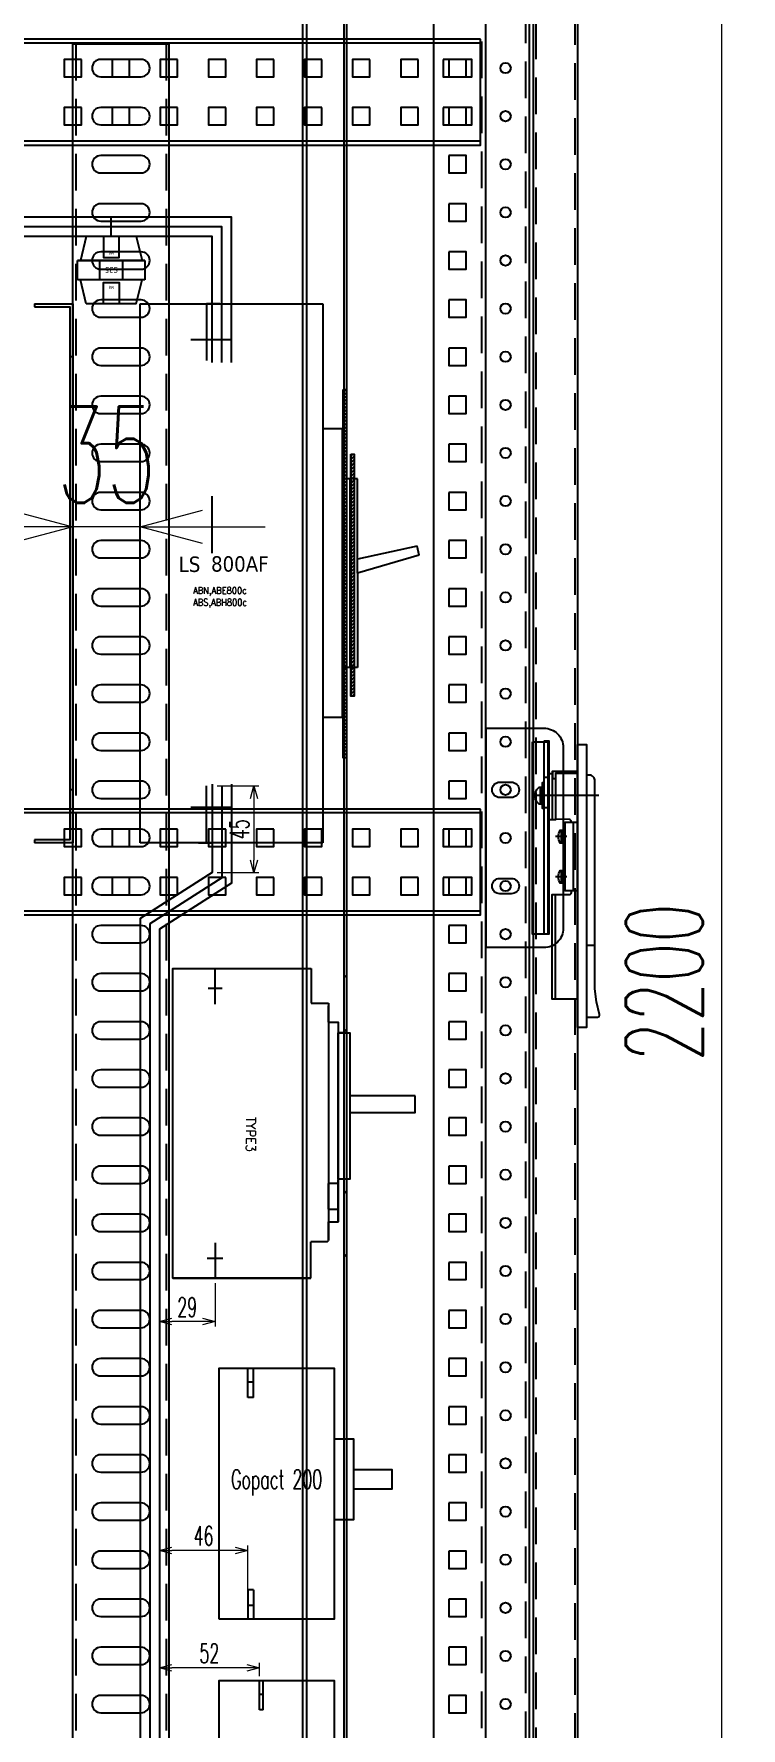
# Model space of a CAD drawing. Header units: millimetres. Extents: x 173893 to 258446, y -176540 to -123824.
# Drawn here: x 201541 to 201909, y -140554 to -139674 of the extents above; entities that cross this region are included whole.
import ezdxf
from ezdxf.enums import TextEntityAlignment as Align

# ---------------------------------------------------------------- set-up
doc = ezdxf.new("R2010")
doc.units = ezdxf.units.MM
doc.header["$LTSCALE"] = 3
doc.linetypes.add('ACAD_ISO04W100', pattern=[30, 24, -3, 0, -3])
doc.linetypes.add('HIDDEN', pattern=[9.525, 6.35, -3.175])
doc.layers.add('@.DM. KÍCH THƯỚC', color=8, linetype='Continuous', transparency=0.2)
for name, color, linetype in [('@.DM. NÉT CHÍNH', 7, 'Continuous'), ('@.DM. NÉT ĐỤC', 2, 'Continuous'), ('@.VISIBLE', 7, 'Continuous'), ('centerline', 6, 'ACAD_ISO04W100'), ('EQUIPMENT', 4, 'Continuous'), ('equipments', 2, 'Continuous'), ('S-DIM', 7, 'Continuous'), ('Text', 7, 'Continuous'), ('Thiet bi', 7, 'Continuous')]:
    doc.layers.add(name, color=color, linetype=linetype)
doc.styles.add('Ann_w01', font='romans.shx', dxfattribs={"width": 0.6, "bigfont": 'chineset.shx'})
doc.styles.add('HW_Standard', font='complex.shx', dxfattribs={"width": 0.9})
doc.styles.get("Standard").update_dxf_attribs({"font": 'arial.ttf'})
doc.styles.add('Tahoma (Input Text)', font='tahoma.ttf')
doc.dimstyles.new('Dim 01_SC05', dxfattribs={"dimscale": 5, "dimtxt": 2, "dimasz": 1.3, "dimexe": 0.5, "dimexo": 0.5, "dimgap": 0.5, "dimtad": 1, "dimtoh": 1, "dimdec": 1, "dimzin": 12, "dimdsep": 46, "dimtxsty": 'Ann_w01', "dimblk": 'OPEN30', "dimcen": 1.5, "dimclrd": 6, "dimclre": 6, "dimclrt": 3, "dimadec": 1, "dimazin": 3, "dimtm": 1e-09, "dimtfac": 1, "dimtdec": 1, "dimtmove": 0, "dimatfit": 3, "dimldrblk": 'OPEN30', "dimfxl": 1, "dimtolj": 1, "dimlwd": 20, "dimlwe": 20, "dimarcsym": 0})
doc.dimstyles.new('Dim 01_SC20', dxfattribs={"dimscale": 20, "dimtxt": 2, "dimasz": 1.3, "dimexe": 0.5, "dimexo": 0.5, "dimgap": 0.5, "dimtad": 1, "dimdec": 1, "dimzin": 12, "dimdsep": 46, "dimtxsty": 'Ann_w01', "dimblk": 'OPEN30', "dimcen": 1.5, "dimclrd": 6, "dimclre": 6, "dimclrt": 3, "dimadec": 1, "dimazin": 3, "dimtm": 1e-09, "dimtfac": 1, "dimtdec": 1, "dimtix": 1, "dimtmove": 0, "dimatfit": 3, "dimldrblk": 'OPEN30', "dimfxl": 1, "dimtolj": 1, "dimlwd": 0, "dimlwe": 0, "dimarcsym": 0})
doc.dimstyles.new('Dim 01_SC25', dxfattribs={"dimscale": 25, "dimtxt": 2, "dimasz": 1.3, "dimexe": 0.5, "dimexo": 0.5, "dimgap": 0.5, "dimtad": 1, "dimdec": 1, "dimzin": 12, "dimdsep": 46, "dimtxsty": 'Ann_w01', "dimblk": 'OPEN30', "dimcen": 1.5, "dimclrd": 6, "dimclre": 6, "dimclrt": 3, "dimadec": 1, "dimazin": 3, "dimtm": 1e-09, "dimtfac": 1, "dimtdec": 1, "dimtix": 1, "dimtmove": 0, "dimatfit": 3, "dimldrblk": 'OPEN30', "dimfxl": 1, "dimtolj": 1, "dimlwd": 0, "dimlwe": 0, "dimarcsym": 0})

# ---------------------------------------------------------------- blocks, each defined once
blk = doc.blocks.new('_Open30')
at = {"color": 0, "linetype": 'ByBlock', "lineweight": -2}
for p, q in [((-1, 0.268), (0, 0)), ((0, 0), (-1, -0.268)), ((0, 0), (-1, 0))]:
    blk.add_line(p, q, dxfattribs=at)
blk = doc.blocks.new('*D108')
at = {"layer": '@.DM. NÉT CHÍNH', "color": 6, "linetype": 'Continuous', "lineweight": 20, "transparency": 16777216}
for p, q in [((201636.55, -140064.4), (201658.24, -140064.4)), ((201655.74, -140070.9), (201655.74, -140102.9)), ((201636.55, -140109.4), (201658.24, -140109.4))]:
    blk.add_line(p, q, dxfattribs=at)
at = {"layer": 'Defpoints', "color": 0, "linetype": 'Continuous', "transparency": 16777216}
for p in [(201634.05, -140064.4), (201634.05, -140109.4), (201655.74, -140109.4)]:
    blk.add_point(p, dxfattribs=at)
at = {"layer": '@.DM. NÉT CHÍNH', "color": 6, "linetype": 'Continuous', "lineweight": 20, "transparency": 16777216, "xscale": 6.5, "yscale": 6.5, "zscale": 6.5}
for p, rotation in [((201655.74, -140064.4), 90), ((201655.74, -140109.4), 270)]:
    blk.add_blockref('_Open30', p, dxfattribs=dict(at, rotation=rotation))
at = {"layer": '@.DM. NÉT CHÍNH', "color": 3, "linetype": 'Continuous', "transparency": 16777216, "insert": (201648.24, -140086.9), "char_height": 10, "attachment_point": 5, "rotation": 90, "style": 'Ann_w01'}
blk.add_mtext('\\A1;45', dxfattribs=at)
blk = doc.blocks.new('*D339')
at = {"layer": 'Defpoints', "color": 0, "linetype": 'Continuous', "transparency": 16777216}
for p in [(201561.53, -139813.9), (201596.55, -139813.9), (201561.53, -139929.8)]:
    blk.add_point(p, dxfattribs=at)
at = {"layer": 'S-DIM', "color": 6, "linetype": 'ByBlock', "lineweight": 0, "transparency": 16777216}
for p, q in [((201561.53, -139826.4), (201561.53, -139942.3)), ((201596.55, -139826.4), (201596.55, -139942.3)), ((201529.03, -139929.8), (201496.53, -139929.8)), ((201596.55, -139929.8), (201561.53, -139929.8)), ((201629.05, -139929.8), (201661.55, -139929.8))]:
    blk.add_line(p, q, dxfattribs=at)
at = {"layer": 'S-DIM', "color": 6, "linetype": 'Continuous', "lineweight": 0, "transparency": 16777216, "xscale": 32.5, "yscale": 32.5, "zscale": 32.5}
blk.add_blockref('_Open30', (201561.53, -139929.8), dxfattribs=at)
at = {"layer": 'S-DIM', "color": 6, "linetype": 'Continuous', "lineweight": 0, "transparency": 16777216, "xscale": 32.5, "yscale": 32.5, "zscale": 32.5, "rotation": 180}
blk.add_blockref('_Open30', (201596.55, -139929.8), dxfattribs=at)
at = {"layer": 'S-DIM', "color": 3, "linetype": 'Continuous', "transparency": 16777216, "insert": (201579.04, -139892.3), "char_height": 50, "attachment_point": 5, "style": 'Ann_w01'}
blk.add_mtext('\\A1;35', dxfattribs=at)
blk = doc.blocks.new('*D612')
at = {"layer": '@.DM. KÍCH THƯỚC', "color": 6, "lineweight": 0, "transparency": 16777216}
for p, q in [((201809.03, -139066.4), (201909.03, -139066.4)), ((201899.03, -141240.4), (201899.03, -139092.4)), ((201809.03, -141266.4), (201909.03, -141266.4))]:
    blk.add_line(p, q, dxfattribs=at)
at = {"layer": 'Defpoints', "color": 0, "transparency": 16777216}
for p in [(201799.03, -139066.4), (201899.03, -139066.4), (201799.03, -141266.4)]:
    blk.add_point(p, dxfattribs=at)
at = {"layer": '@.DM. KÍCH THƯỚC', "color": 6, "lineweight": 0, "transparency": 16777216, "xscale": 26, "yscale": 26, "zscale": 26}
for p, rotation in [((201899.03, -139066.4), 90), ((201899.03, -141266.4), 270)]:
    blk.add_blockref('_Open30', p, dxfattribs=dict(at, rotation=rotation))
at = {"layer": '@.DM. KÍCH THƯỚC', "color": 3, "transparency": 16777216, "insert": (201869.03, -140166.4), "char_height": 40, "attachment_point": 5, "rotation": 90, "style": 'Ann_w01'}
blk.add_mtext('\\A1;2200', dxfattribs=at)
blk = doc.blocks.new('AB301-1-1.2 Side')
at = {"layer": 'centerline'}
for points in [[(8.69, 47), (-24.81, 47)], [(-7.86, 25.7), (-13.86, 25.7)], [(-7.86, 4.76), (-13.86, 4.76)]]:
    blk.add_lwpolyline(points, dxfattribs=at)
at = {"layer": 'equipments'}
blk.add_line((-17.31, 58.4), (-15.33, 58.4), dxfattribs=at)
for points in [[(-19.81, 75.5), (-17.31, 75.5), (-17.31, -25), (-19.81, -25)], [(-2.31, 73.5), (2.31, 73.5), (2.31, -73.5), (-2.31, -73.5)]]:
    blk.add_lwpolyline(points, close=True, dxfattribs=at)
for points in [[(-19.81, 53.58), (-20.68, 53.58), (-20.68, 40.42), (-19.81, 40.42)], [(-17.31, 56.32), (-19.81, 56.32)], [(-2.31, 58.4), (-13.8, 58.4), (-13.8, 34.39), (-17.31, 34.39)], [(-15.55, 58.4), (-15.55, 34.39)], [(-15.44, 58.4), (-15.33, 59.61), (-2.31, 59.61)], [(-14.79, 59.61), (-15.22, 59.39), (-15.33, 59.06), (-15.44, 56.43), (-15.22, 56.1), (-14.9, 55.88), (-13.8, 55.88)], [(-20.68, 42.61), (-22.33, 42.61), (-23.53, 43.82), (-24.3, 45.25), (-24.52, 47), (-24.3, 48.64), (-23.53, 50.18), (-22.33, 51.39), (-20.68, 51.39)], [(-21.78, 51.39), (-21.78, 42.61)], [(-17.31, 40.64), (-19.81, 40.64)], [(-9.76, 22.3), (-11.41, 22.3), (-12.17, 23.95), (-12.5, 25.7), (-12.17, 27.34), (-11.41, 28.99), (-9.76, 28.99)], [(-10.86, 28.99), (-10.86, 22.3)], [(-8.89, 21.2), (-9.76, 21.2), (-9.76, 29.98), (-8.89, 29.98)], [(-2.31, -2.48), (-8.89, -2.48), (-8.89, 33.26), (-2.31, 33.26)], [(-4.5, -2.48), (-4.5, 33.26)], [(-8.89, 0.37), (-9.76, 0.37), (-9.76, 9.25), (-8.89, 9.25)], [(-9.76, 1.47), (-11.41, 1.47), (-12.17, 3.11), (-12.5, 4.76), (-12.17, 6.51), (-11.41, 8.16), (-9.76, 8.16)], [(-10.86, 8.16), (-10.86, 1.47)], [(-2.31, -58.7), (-15.55, -58.7), (-15.55, -4.45), (-6.69, -4.45), (-6.14, -4.34), (-5.71, -3.9), (-5.6, -3.35), (-5.6, -2.48)], [(-13.91, -58.7), (-13.91, -4.45)], [(2.31, -68.13), (8.01, -68.13), (8.89, -67.69), (9.1, -67.14), (9.1, -66.7), (7.57, -60.12), (6.69, -53.44), (6.69, -31.51), (6.58, -31.07), (6.14, -30.96), (2.31, -30.96)]]:
    blk.add_lwpolyline(points, dxfattribs=at)
for points in [[(2.31, -30.74), (6.14, -30.74), (6.58, -30.52), (6.69, -30.19), (6.69, 54.6, 0.414214), (3.69, 57.6), (2.31, 57.6)], [(-5.61, 33.26, 0.029012), (-5.71, 33.95), (-6.14, 34.39), (-6.58, 34.5), (-13.8, 34.7)]]:
    blk.add_lwpolyline(points, format="xyb", dxfattribs=at)
blk = doc.blocks.new('A$Ca3bfb219')
blk.add_lwpolyline([(0, 114), (30, 114, -0.414214), (40, 104), (40, 10, -0.414214), (30, 0), (0, 0)], format="xyb", close=True)
blk.add_lwpolyline([(24, 107), (32, 107), (32, 7), (24, 7)], close=True)
at = {"layer": '@.DM. NÉT ĐỤC'}
for points in [[(7, 86), (13, 86, -1), (13, 78), (7, 78, -1)], [(7, 36), (13, 36, -1), (13, 28), (7, 28, -1)]]:
    blk.add_lwpolyline(points, format="xyb", close=True, dxfattribs=at)
blk = doc.blocks.new('*D1826')
at = {"layer": '@.DM. NÉT CHÍNH', "color": 6, "linetype": 'Continuous', "lineweight": 20, "transparency": 16777216}
for p, q in [((201606.53, -140526.89), (201606.53, -140520.05)), ((201652.03, -140522.55), (201613.03, -140522.55)), ((201658.53, -140526.89), (201658.53, -140520.05))]:
    blk.add_line(p, q, dxfattribs=at)
at = {"layer": 'Defpoints', "color": 0, "linetype": 'Continuous', "transparency": 16777216}
for p in [(201606.53, -140522.55), (201606.53, -140529.39), (201658.53, -140529.39)]:
    blk.add_point(p, dxfattribs=at)
at = {"layer": '@.DM. NÉT CHÍNH', "color": 6, "linetype": 'Continuous', "lineweight": 20, "transparency": 16777216, "xscale": 6.5, "yscale": 6.5, "zscale": 6.5, "rotation": 180}
blk.add_blockref('_Open30', (201606.53, -140522.55), dxfattribs=at)
at = {"layer": '@.DM. NÉT CHÍNH', "color": 6, "linetype": 'Continuous', "lineweight": 20, "transparency": 16777216, "xscale": 6.5, "yscale": 6.5, "zscale": 6.5}
blk.add_blockref('_Open30', (201658.53, -140522.55), dxfattribs=at)
at = {"layer": '@.DM. NÉT CHÍNH', "color": 3, "linetype": 'Continuous', "transparency": 16777216, "insert": (201632.53, -140515.05), "char_height": 10, "attachment_point": 5, "style": 'Ann_w01'}
blk.add_mtext('\\A1;52', dxfattribs=at)
blk = doc.blocks.new('*D1827')
at = {"layer": '@.DM. NÉT CHÍNH', "color": 6, "linetype": 'Continuous', "lineweight": 20, "transparency": 16777216}
for p, q in [((201606.53, -140322.7), (201606.53, -140345.21)), ((201635.53, -140322.7), (201635.53, -140345.21)), ((201629.03, -140342.71), (201613.03, -140342.71))]:
    blk.add_line(p, q, dxfattribs=at)
at = {"layer": 'Defpoints', "color": 0, "linetype": 'Continuous', "transparency": 16777216}
for p in [(201606.53, -140320.2), (201635.53, -140320.2), (201606.53, -140342.71)]:
    blk.add_point(p, dxfattribs=at)
at = {"layer": '@.DM. NÉT CHÍNH', "color": 6, "linetype": 'Continuous', "lineweight": 20, "transparency": 16777216, "xscale": 6.5, "yscale": 6.5, "zscale": 6.5, "rotation": 180}
blk.add_blockref('_Open30', (201606.53, -140342.71), dxfattribs=at)
at = {"layer": '@.DM. NÉT CHÍNH', "color": 6, "linetype": 'Continuous', "lineweight": 20, "transparency": 16777216, "xscale": 6.5, "yscale": 6.5, "zscale": 6.5}
blk.add_blockref('_Open30', (201635.53, -140342.71), dxfattribs=at)
at = {"layer": '@.DM. NÉT CHÍNH', "color": 3, "linetype": 'Continuous', "transparency": 16777216, "insert": (201621.03, -140335.21), "char_height": 10, "attachment_point": 5, "style": 'Ann_w01'}
blk.add_mtext('\\A1;29', dxfattribs=at)
blk = doc.blocks.new('*D1864')
at = {"layer": '@.DM. NÉT CHÍNH', "color": 6, "linetype": 'Continuous', "lineweight": 20, "transparency": 16777216}
for p, q in [((201606.53, -140494.64), (201606.53, -140459.05)), ((201652.53, -140494.64), (201652.53, -140459.05)), ((201646.03, -140461.55), (201613.03, -140461.55))]:
    blk.add_line(p, q, dxfattribs=at)
at = {"layer": 'Defpoints', "color": 0, "linetype": 'Continuous', "transparency": 16777216}
for p in [(201606.53, -140461.55), (201606.53, -140497.14), (201652.53, -140497.14)]:
    blk.add_point(p, dxfattribs=at)
at = {"layer": '@.DM. NÉT CHÍNH', "color": 6, "linetype": 'Continuous', "lineweight": 20, "transparency": 16777216, "xscale": 6.5, "yscale": 6.5, "zscale": 6.5, "rotation": 180}
blk.add_blockref('_Open30', (201606.53, -140461.55), dxfattribs=at)
at = {"layer": '@.DM. NÉT CHÍNH', "color": 6, "linetype": 'Continuous', "lineweight": 20, "transparency": 16777216, "xscale": 6.5, "yscale": 6.5, "zscale": 6.5}
blk.add_blockref('_Open30', (201652.53, -140461.55), dxfattribs=at)
at = {"layer": '@.DM. NÉT CHÍNH', "color": 3, "linetype": 'Continuous', "transparency": 16777216, "insert": (201629.53, -140454.05), "char_height": 10, "attachment_point": 5, "style": 'Ann_w01'}
blk.add_mtext('\\A1;46', dxfattribs=at)

msp = doc.modelspace()

# ---------------------------------------------------------------- hatches: boundary and pattern name
h = msp.add_hatch()
h.set_pattern_fill('ANSI31', color=1, scale=10)
h.set_pattern_definition([(45, (200778.8771, -137132.6455), (-0.8838835, 0.8838835), [])])
h.paths.add_polyline_path([(201702.05, -140049.72), (201703.81, -140049.72), (201703.81, -139858.35), (201702.05, -139858.35)])
h.paths.add_polyline_path([(201707.81, -139892.03), (201706.05, -139892.03), (201706.05, -139904.9), (201707.81, -139904.9)])
h.paths.add_polyline_path([(201706.05, -140017.73), (201707.81, -140017.73), (201707.81, -139904.9), (201706.05, -139904.9)])

# ---------------------------------------------------------------- linework, layer by layer
at = {"color": 1}
for p, q in [((201568.55, -139778.9), (201565.55, -139791.4)), ((201594.55, -139778.9), (201568.55, -139778.9)), ((201594.55, -139778.9), (201597.55, -139791.4)), ((201599.05, -139791.4), (201564.05, -139791.4)), ((201564.05, -139791.4), (201599.05, -139791.4)), ((201564.05, -139801.4), (201564.05, -139791.4)), ((201597.55, -139791.4), (201565.55, -139791.4)), ((201575.55, -139801.4), (201575.55, -139791.4)), ((201587.55, -139801.4), (201587.55, -139791.4)), ((201599.05, -139791.4), (201599.05, -139801.4)), ((201599.05, -139801.4), (201564.05, -139801.4)), ((201568.55, -139813.9), (201565.55, -139801.4)), ((201597.55, -139801.4), (201565.55, -139801.4)), ((201594.55, -139813.9), (201597.55, -139801.4)), ((201594.55, -139813.9), (201568.55, -139813.9)), ((201626.88, -139813.9), (201633.55, -139813.9)), ((201638.05, -139813.9), (201631.05, -139813.9)), ((201631.05, -139813.9), (201631.05, -139843.4)), ((201622.95, -139832.4), (201638.56, -139832.4)), ((201702.05, -139858.35), (201702.05, -140049.72)), ((201706.05, -139892.03), (201706.05, -140017.73)), ((201631.05, -140093.9), (201631.05, -140064.4)), ((201622.95, -140075.4), (201638.56, -140075.4)), ((201634.05, -140075.4), (201638.56, -140075.4)), ((201626.88, -140093.9), (201633.55, -140093.9)), ((201638.05, -140093.9), (201631.05, -140093.9))]:
    msp.add_line(p, q, dxfattribs=at)
for p, q in [((201596.55, -140093.9), (201596.55, -139813.9)), ((201596.55, -139813.9), (201691.55, -139813.9)), ((201691.55, -139813.9), (201691.55, -140093.9)), ((201701.55, -139878.9), (201691.55, -139878.9)), ((201701.55, -139878.9), (201701.55, -140028.9)), ((201705.55, -139904.9), (201701.55, -139904.9)), ((201709.55, -139904.9), (201705.55, -139904.9)), ((201705.55, -139904.9), (201705.55, -140002.9)), ((201709.55, -139953.9), (201709.55, -139904.9)), ((201740.5, -139939.75), (201709.55, -139946.61)), ((201741.55, -139944.49), (201740.5, -139939.75)), ((201741.55, -139944.49), (201709.55, -139953.9)), ((201709.55, -139953.9), (201709.55, -140002.9)), ((201705.55, -140002.9), (201701.55, -140002.9)), ((201709.55, -140002.9), (201705.55, -140002.9)), ((201701.55, -140028.9), (201691.55, -140028.9)), ((201691.55, -140093.9), (201596.55, -140093.9)), ((201685.38, -140159.2), (201685.38, -140177.19)), ((201685.38, -140177.19), (201694.53, -140177.19))]:
    msp.add_line(p, q)
for points in [[(201585.55, -139778.9), (201577.55, -139778.9), (201577.55, -139789.9), (201585.55, -139789.9)], [(201585.55, -139813.9), (201577.55, -139813.9), (201577.55, -139802.9), (201585.55, -139802.9)], [(201702.05, -139858.35), (201703.81, -139858.35), (201703.81, -140049.72), (201702.05, -140049.72)], [(201706.05, -139892.03), (201707.81, -139892.03), (201707.81, -140017.73), (201706.05, -140017.73)]]:
    msp.add_lwpolyline(points, close=True, dxfattribs=at)
at = {"layer": '@.DM. NÉT CHÍNH', "color": 6, "linetype": 'HIDDEN'}
msp.add_line((201774.03, -139191.9), (201774.03, -141040.9), dxfattribs=at)
at = {"layer": '@.DM. NÉT CHÍNH', "color": 6}
for p, q in [((201776.03, -139191.9), (201776.03, -141040.9)), ((201681.03, -139211.9), (201681.03, -141020.9)), ((201683.03, -139211.9), (201683.03, -141020.9))]:
    msp.add_line(p, q, dxfattribs=at)
at = {"layer": '@.DM. NÉT CHÍNH', "color": 1}
for p, q in [((201773.53, -139678.4), (200849.53, -139678.4)), ((201773.53, -139729.4), (200849.53, -139729.4)), ((201773.53, -140078.4), (200849.53, -140078.4)), ((201773.53, -140129.4), (200849.53, -140129.4))]:
    msp.add_line(p, q, dxfattribs=at)
at = {"layer": '@.DM. NÉT CHÍNH', "color": 151, "linetype": 'HIDDEN'}
for p, q in [((201563.03, -139678.9), (201563.03, -141053.9)), ((201610.03, -139678.9), (201610.03, -141053.9))]:
    msp.add_line(p, q, dxfattribs=at)
at = {"layer": '@.DM. NÉT CHÍNH', "linetype": 'Continuous'}
for p, q in [((201581.55, -139778.9), (201581.55, -139768.9)), ((201581.55, -139778.9), (201581.55, -139773.9)), ((201634.05, -139832.4), (201644.05, -139832.4)), ((201634.05, -139832.4), (201639.05, -139832.4)), ((201634.05, -139943.4), (201634.05, -139913.9)), ((201633.65, -140075.4), (201644.05, -140075.4)), ((201634.05, -140075.4), (201644.05, -140075.4))]:
    msp.add_line(p, q, dxfattribs=at)
at = {"layer": '@.DM. NÉT CHÍNH'}
msp.add_lwpolyline([(201799.03, -139066.4), (200824.03, -139066.4), (200824.03, -141166.4), (201799.03, -141166.4)], close=True, dxfattribs=at)
at = {"layer": '@.DM. NÉT CHÍNH', "linetype": 'HIDDEN'}
msp.add_lwpolyline([(201797.03, -139068.4), (200826.03, -139068.4), (200826.03, -141164.4), (201797.03, -141164.4)], close=True, dxfattribs=at)
at = {"layer": '@.DM. NÉT CHÍNH'}
msp.add_lwpolyline([(201749.03, -139066.4), (201749.03, -141166.4)], dxfattribs=at)
at = {"layer": '@.DM. NÉT CHÍNH', "color": 4}
for points in [[(201801.03, -139144.4), (201824.03, -139144.4), (201824.03, -141088.4), (201801.03, -141088.4)], [(201684.03, -141023.9), (201684.03, -141035.9), (201704.03, -141035.9), (201704.03, -139196.9), (201684.03, -139196.9), (201684.03, -139208.9), (201685.53, -139208.9), (201685.53, -139198.4), (201702.53, -139198.4), (201702.53, -141034.4), (201685.53, -141034.4), (201685.53, -141023.9)]]:
    msp.add_lwpolyline(points, close=True, dxfattribs=at)
at = {"layer": '@.DM. NÉT CHÍNH', "color": 4, "linetype": 'HIDDEN'}
msp.add_lwpolyline([(201802.53, -139145.9), (201822.53, -139145.9), (201822.53, -141086.9), (201802.53, -141086.9)], close=True, dxfattribs=at)
at = {"layer": '@.DM. NÉT CHÍNH', "color": 1}
for points in [[(201773.53, -139676.4), (200849.53, -139676.4), (200849.53, -139731.4), (201773.53, -139731.4)], [(201566.03, -139686.9), (201557.03, -139686.9), (201557.03, -139695.9), (201566.03, -139695.9)], [(201591.03, -139686.9), (201582.03, -139686.9), (201582.03, -139695.9), (201591.03, -139695.9)], [(201616.03, -139686.9), (201607.03, -139686.9), (201607.03, -139695.9), (201616.03, -139695.9)], [(201641.03, -139686.9), (201632.03, -139686.9), (201632.03, -139695.9), (201641.03, -139695.9)], [(201666.03, -139686.9), (201657.03, -139686.9), (201657.03, -139695.9), (201666.03, -139695.9)], [(201691.03, -139686.9), (201682.03, -139686.9), (201682.03, -139695.9), (201691.03, -139695.9)], [(201716.03, -139686.9), (201707.03, -139686.9), (201707.03, -139695.9), (201716.03, -139695.9)], [(201741.03, -139686.9), (201732.03, -139686.9), (201732.03, -139695.9), (201741.03, -139695.9)], [(201754.03, -139686.9), (201754.03, -139695.9), (201769.03, -139695.9), (201769.03, -139686.9)], [(201566.03, -139711.9), (201557.03, -139711.9), (201557.03, -139720.9), (201566.03, -139720.9)], [(201591.03, -139711.9), (201582.03, -139711.9), (201582.03, -139720.9), (201591.03, -139720.9)], [(201616.03, -139711.9), (201607.03, -139711.9), (201607.03, -139720.9), (201616.03, -139720.9)], [(201641.03, -139711.9), (201632.03, -139711.9), (201632.03, -139720.9), (201641.03, -139720.9)], [(201666.03, -139711.9), (201657.03, -139711.9), (201657.03, -139720.9), (201666.03, -139720.9)], [(201691.03, -139711.9), (201682.03, -139711.9), (201682.03, -139720.9), (201691.03, -139720.9)], [(201716.03, -139711.9), (201707.03, -139711.9), (201707.03, -139720.9), (201716.03, -139720.9)], [(201741.03, -139711.9), (201732.03, -139711.9), (201732.03, -139720.9), (201741.03, -139720.9)], [(201754.03, -139711.9), (201754.03, -139720.9), (201769.03, -139720.9), (201769.03, -139711.9)], [(201773.53, -140076.4), (200849.53, -140076.4), (200849.53, -140131.4), (201773.53, -140131.4)], [(201566.03, -140086.9), (201557.03, -140086.9), (201557.03, -140095.9), (201566.03, -140095.9)], [(201591.03, -140086.9), (201582.03, -140086.9), (201582.03, -140095.9), (201591.03, -140095.9)], [(201616.03, -140086.9), (201607.03, -140086.9), (201607.03, -140095.9), (201616.03, -140095.9)], [(201641.03, -140086.9), (201632.03, -140086.9), (201632.03, -140095.9), (201641.03, -140095.9)], [(201666.03, -140086.9), (201657.03, -140086.9), (201657.03, -140095.9), (201666.03, -140095.9)], [(201691.03, -140086.9), (201682.03, -140086.9), (201682.03, -140095.9), (201691.03, -140095.9)], [(201716.03, -140086.9), (201707.03, -140086.9), (201707.03, -140095.9), (201716.03, -140095.9)], [(201741.03, -140086.9), (201732.03, -140086.9), (201732.03, -140095.9), (201741.03, -140095.9)], [(201754.03, -140086.9), (201754.03, -140095.9), (201769.03, -140095.9), (201769.03, -140086.9)], [(201566.03, -140111.9), (201557.03, -140111.9), (201557.03, -140120.9), (201566.03, -140120.9)], [(201591.03, -140111.9), (201582.03, -140111.9), (201582.03, -140120.9), (201591.03, -140120.9)], [(201616.03, -140111.9), (201607.03, -140111.9), (201607.03, -140120.9), (201616.03, -140120.9)], [(201641.03, -140111.9), (201632.03, -140111.9), (201632.03, -140120.9), (201641.03, -140120.9)], [(201666.03, -140111.9), (201657.03, -140111.9), (201657.03, -140120.9), (201666.03, -140120.9)], [(201691.03, -140111.9), (201682.03, -140111.9), (201682.03, -140120.9), (201691.03, -140120.9)], [(201716.03, -140111.9), (201707.03, -140111.9), (201707.03, -140120.9), (201716.03, -140120.9)], [(201741.03, -140111.9), (201732.03, -140111.9), (201732.03, -140120.9), (201741.03, -140120.9)], [(201754.03, -140111.9), (201754.03, -140120.9), (201769.03, -140120.9), (201769.03, -140111.9)]]:
    msp.add_lwpolyline(points, close=True, dxfattribs=at)
at = {"layer": '@.DM. NÉT CHÍNH', "color": 151}
msp.add_lwpolyline([(201611.53, -141053.9), (201561.53, -141053.9), (201561.53, -139678.9), (201611.53, -139678.9)], close=True, dxfattribs=at)
for points in [[(201576.03, -139695.9), (201597.03, -139695.9, 0.414214), (201601.53, -139691.4), (201601.53, -139691.4, 0.414214), (201597.03, -139686.9), (201576.03, -139686.9, 0.414214), (201571.53, -139691.4), (201571.53, -139691.4, 0.414214)], [(201576.03, -139720.9), (201597.03, -139720.9, 0.414214), (201601.53, -139716.4), (201601.53, -139716.4, 0.414214), (201597.03, -139711.9), (201576.03, -139711.9, 0.414214), (201571.53, -139716.4), (201571.53, -139716.4, 0.414214)], [(201576.03, -139745.9), (201597.03, -139745.9, 0.414214), (201601.53, -139741.4), (201601.53, -139741.4, 0.414214), (201597.03, -139736.9), (201576.03, -139736.9, 0.414214), (201571.53, -139741.4), (201571.53, -139741.4, 0.414214)], [(201576.03, -139770.9), (201597.03, -139770.9, 0.414214), (201601.53, -139766.4), (201601.53, -139766.4, 0.414214), (201597.03, -139761.9), (201576.03, -139761.9, 0.414214), (201571.53, -139766.4), (201571.53, -139766.4, 0.414214)], [(201576.03, -139795.9), (201597.03, -139795.9, 0.414214), (201601.53, -139791.4), (201601.53, -139791.4, 0.414214), (201597.03, -139786.9), (201576.03, -139786.9, 0.414214), (201571.53, -139791.4), (201571.53, -139791.4, 0.414214)], [(201576.03, -139820.9), (201597.03, -139820.9, 0.414214), (201601.53, -139816.4), (201601.53, -139816.4, 0.414214), (201597.03, -139811.9), (201576.03, -139811.9, 0.414214), (201571.53, -139816.4), (201571.53, -139816.4, 0.414214)], [(201576.03, -139845.9), (201597.03, -139845.9, 0.414214), (201601.53, -139841.4), (201601.53, -139841.4, 0.414214), (201597.03, -139836.9), (201576.03, -139836.9, 0.414214), (201571.53, -139841.4), (201571.53, -139841.4, 0.414214)], [(201576.03, -139870.9), (201597.03, -139870.9, 0.414214), (201601.53, -139866.4), (201601.53, -139866.4, 0.414214), (201597.03, -139861.9), (201576.03, -139861.9, 0.414214), (201571.53, -139866.4), (201571.53, -139866.4, 0.414214)], [(201576.03, -139895.9), (201597.03, -139895.9, 0.414214), (201601.53, -139891.4), (201601.53, -139891.4, 0.414214), (201597.03, -139886.9), (201576.03, -139886.9, 0.414214), (201571.53, -139891.4), (201571.53, -139891.4, 0.414214)], [(201576.03, -139920.9), (201597.03, -139920.9, 0.414214), (201601.53, -139916.4), (201601.53, -139916.4, 0.414214), (201597.03, -139911.9), (201576.03, -139911.9, 0.414214), (201571.53, -139916.4), (201571.53, -139916.4, 0.414214)], [(201576.03, -139945.9), (201597.03, -139945.9, 0.414214), (201601.53, -139941.4), (201601.53, -139941.4, 0.414214), (201597.03, -139936.9), (201576.03, -139936.9, 0.414214), (201571.53, -139941.4), (201571.53, -139941.4, 0.414214)], [(201576.03, -139970.9), (201597.03, -139970.9, 0.414214), (201601.53, -139966.4), (201601.53, -139966.4, 0.414214), (201597.03, -139961.9), (201576.03, -139961.9, 0.414214), (201571.53, -139966.4), (201571.53, -139966.4, 0.414214)], [(201576.03, -139995.9), (201597.03, -139995.9, 0.414214), (201601.53, -139991.4), (201601.53, -139991.4, 0.414214), (201597.03, -139986.9), (201576.03, -139986.9, 0.414214), (201571.53, -139991.4), (201571.53, -139991.4, 0.414214)], [(201576.03, -140020.9), (201597.03, -140020.9, 0.414214), (201601.53, -140016.4), (201601.53, -140016.4, 0.414214), (201597.03, -140011.9), (201576.03, -140011.9, 0.414214), (201571.53, -140016.4), (201571.53, -140016.4, 0.414214)], [(201576.03, -140045.9), (201597.03, -140045.9, 0.414214), (201601.53, -140041.4), (201601.53, -140041.4, 0.414214), (201597.03, -140036.9), (201576.03, -140036.9, 0.414214), (201571.53, -140041.4), (201571.53, -140041.4, 0.414214)], [(201576.03, -140070.9), (201597.03, -140070.9, 0.414214), (201601.53, -140066.4), (201601.53, -140066.4, 0.414214), (201597.03, -140061.9), (201576.03, -140061.9, 0.414214), (201571.53, -140066.4), (201571.53, -140066.4, 0.414214)], [(201576.03, -140095.9), (201597.03, -140095.9, 0.414214), (201601.53, -140091.4), (201601.53, -140091.4, 0.414214), (201597.03, -140086.9), (201576.03, -140086.9, 0.414214), (201571.53, -140091.4), (201571.53, -140091.4, 0.414214)], [(201576.03, -140120.9), (201597.03, -140120.9, 0.414214), (201601.53, -140116.4), (201601.53, -140116.4, 0.414214), (201597.03, -140111.9), (201576.03, -140111.9, 0.414214), (201571.53, -140116.4), (201571.53, -140116.4, 0.414214)], [(201576.03, -140145.9), (201597.03, -140145.9, 0.414214), (201601.53, -140141.4), (201601.53, -140141.4, 0.414214), (201597.03, -140136.9), (201576.03, -140136.9, 0.414214), (201571.53, -140141.4), (201571.53, -140141.4, 0.414214)], [(201576.03, -140170.9), (201597.03, -140170.9, 0.414214), (201601.53, -140166.4), (201601.53, -140166.4, 0.414214), (201597.03, -140161.9), (201576.03, -140161.9, 0.414214), (201571.53, -140166.4), (201571.53, -140166.4, 0.414214)], [(201576.03, -140195.9), (201597.03, -140195.9, 0.414214), (201601.53, -140191.4), (201601.53, -140191.4, 0.414214), (201597.03, -140186.9), (201576.03, -140186.9, 0.414214), (201571.53, -140191.4), (201571.53, -140191.4, 0.414214)], [(201576.03, -140220.9), (201597.03, -140220.9, 0.414214), (201601.53, -140216.4), (201601.53, -140216.4, 0.414214), (201597.03, -140211.9), (201576.03, -140211.9, 0.414214), (201571.53, -140216.4), (201571.53, -140216.4, 0.414214)], [(201576.03, -140245.9), (201597.03, -140245.9, 0.414214), (201601.53, -140241.4), (201601.53, -140241.4, 0.414214), (201597.03, -140236.9), (201576.03, -140236.9, 0.414214), (201571.53, -140241.4), (201571.53, -140241.4, 0.414214)], [(201576.03, -140270.9), (201597.03, -140270.9, 0.414214), (201601.53, -140266.4), (201601.53, -140266.4, 0.414214), (201597.03, -140261.9), (201576.03, -140261.9, 0.414214), (201571.53, -140266.4), (201571.53, -140266.4, 0.414214)], [(201576.03, -140295.9), (201597.03, -140295.9, 0.414214), (201601.53, -140291.4), (201601.53, -140291.4, 0.414214), (201597.03, -140286.9), (201576.03, -140286.9, 0.414214), (201571.53, -140291.4), (201571.53, -140291.4, 0.414214)], [(201576.03, -140320.9), (201597.03, -140320.9, 0.414214), (201601.53, -140316.4), (201601.53, -140316.4, 0.414214), (201597.03, -140311.9), (201576.03, -140311.9, 0.414214), (201571.53, -140316.4), (201571.53, -140316.4, 0.414214)], [(201576.03, -140345.9), (201597.03, -140345.9, 0.414214), (201601.53, -140341.4), (201601.53, -140341.4, 0.414214), (201597.03, -140336.9), (201576.03, -140336.9, 0.414214), (201571.53, -140341.4), (201571.53, -140341.4, 0.414214)], [(201576.03, -140370.9), (201597.03, -140370.9, 0.414214), (201601.53, -140366.4), (201601.53, -140366.4, 0.414214), (201597.03, -140361.9), (201576.03, -140361.9, 0.414214), (201571.53, -140366.4), (201571.53, -140366.4, 0.414214)], [(201576.03, -140395.9), (201597.03, -140395.9, 0.414214), (201601.53, -140391.4), (201601.53, -140391.4, 0.414214), (201597.03, -140386.9), (201576.03, -140386.9, 0.414214), (201571.53, -140391.4), (201571.53, -140391.4, 0.414214)], [(201576.03, -140420.9), (201597.03, -140420.9, 0.414214), (201601.53, -140416.4), (201601.53, -140416.4, 0.414214), (201597.03, -140411.9), (201576.03, -140411.9, 0.414214), (201571.53, -140416.4), (201571.53, -140416.4, 0.414214)], [(201576.03, -140445.9), (201597.03, -140445.9, 0.414214), (201601.53, -140441.4), (201601.53, -140441.4, 0.414214), (201597.03, -140436.9), (201576.03, -140436.9, 0.414214), (201571.53, -140441.4), (201571.53, -140441.4, 0.414214)], [(201576.03, -140470.9), (201597.03, -140470.9, 0.414214), (201601.53, -140466.4), (201601.53, -140466.4, 0.414214), (201597.03, -140461.9), (201576.03, -140461.9, 0.414214), (201571.53, -140466.4), (201571.53, -140466.4, 0.414214)], [(201576.03, -140495.9), (201597.03, -140495.9, 0.414214), (201601.53, -140491.4), (201601.53, -140491.4, 0.414214), (201597.03, -140486.9), (201576.03, -140486.9, 0.414214), (201571.53, -140491.4), (201571.53, -140491.4, 0.414214)], [(201576.03, -140520.9), (201597.03, -140520.9, 0.414214), (201601.53, -140516.4), (201601.53, -140516.4, 0.414214), (201597.03, -140511.9), (201576.03, -140511.9, 0.414214), (201571.53, -140516.4), (201571.53, -140516.4, 0.414214)], [(201576.03, -140545.9), (201597.03, -140545.9, 0.414214), (201601.53, -140541.4), (201601.53, -140541.4, 0.414214), (201597.03, -140536.9), (201576.03, -140536.9, 0.414214), (201571.53, -140541.4), (201571.53, -140541.4, 0.414214)]]:
    msp.add_lwpolyline(points, format="xyb", close=True, dxfattribs=at)
at = {"layer": '@.DM. NÉT CHÍNH', "color": 2}
for points in [[(201757.03, -139686.9), (201757.03, -139695.9), (201766.03, -139695.9), (201766.03, -139686.9)], [(201757.03, -139711.9), (201757.03, -139720.9), (201766.03, -139720.9), (201766.03, -139711.9)], [(201757.03, -139736.9), (201757.03, -139745.9), (201766.03, -139745.9), (201766.03, -139736.9)], [(201757.03, -139761.9), (201757.03, -139770.9), (201766.03, -139770.9), (201766.03, -139761.9)], [(201757.03, -139786.9), (201757.03, -139795.9), (201766.03, -139795.9), (201766.03, -139786.9)], [(201757.03, -139811.9), (201757.03, -139820.9), (201766.03, -139820.9), (201766.03, -139811.9)], [(201757.03, -139836.9), (201757.03, -139845.9), (201766.03, -139845.9), (201766.03, -139836.9)], [(201757.03, -139861.9), (201757.03, -139870.9), (201766.03, -139870.9), (201766.03, -139861.9)], [(201757.03, -139886.9), (201757.03, -139895.9), (201766.03, -139895.9), (201766.03, -139886.9)], [(201757.03, -139911.9), (201757.03, -139920.9), (201766.03, -139920.9), (201766.03, -139911.9)], [(201757.03, -139936.9), (201757.03, -139945.9), (201766.03, -139945.9), (201766.03, -139936.9)], [(201757.03, -139961.9), (201757.03, -139970.9), (201766.03, -139970.9), (201766.03, -139961.9)], [(201757.03, -139986.9), (201757.03, -139995.9), (201766.03, -139995.9), (201766.03, -139986.9)], [(201757.03, -140011.9), (201757.03, -140020.9), (201766.03, -140020.9), (201766.03, -140011.9)], [(201757.03, -140036.9), (201757.03, -140045.9), (201766.03, -140045.9), (201766.03, -140036.9)], [(201757.03, -140061.9), (201757.03, -140070.9), (201766.03, -140070.9), (201766.03, -140061.9)], [(201757.03, -140086.9), (201757.03, -140095.9), (201766.03, -140095.9), (201766.03, -140086.9)], [(201757.03, -140111.9), (201757.03, -140120.9), (201766.03, -140120.9), (201766.03, -140111.9)], [(201757.03, -140136.9), (201757.03, -140145.9), (201766.03, -140145.9), (201766.03, -140136.9)], [(201757.03, -140161.9), (201757.03, -140170.9), (201766.03, -140170.9), (201766.03, -140161.9)], [(201757.03, -140186.9), (201757.03, -140195.9), (201766.03, -140195.9), (201766.03, -140186.9)], [(201757.03, -140211.9), (201757.03, -140220.9), (201766.03, -140220.9), (201766.03, -140211.9)], [(201757.03, -140236.9), (201757.03, -140245.9), (201766.03, -140245.9), (201766.03, -140236.9)], [(201757.03, -140261.9), (201757.03, -140270.9), (201766.03, -140270.9), (201766.03, -140261.9)], [(201757.03, -140286.9), (201757.03, -140295.9), (201766.03, -140295.9), (201766.03, -140286.9)], [(201757.03, -140311.9), (201757.03, -140320.9), (201766.03, -140320.9), (201766.03, -140311.9)], [(201757.03, -140336.9), (201757.03, -140345.9), (201766.03, -140345.9), (201766.03, -140336.9)], [(201757.03, -140361.9), (201757.03, -140370.9), (201766.03, -140370.9), (201766.03, -140361.9)], [(201757.03, -140386.9), (201757.03, -140395.9), (201766.03, -140395.9), (201766.03, -140386.9)], [(201757.03, -140411.9), (201757.03, -140420.9), (201766.03, -140420.9), (201766.03, -140411.9)], [(201757.03, -140436.9), (201757.03, -140445.9), (201766.03, -140445.9), (201766.03, -140436.9)], [(201757.03, -140461.9), (201757.03, -140470.9), (201766.03, -140470.9), (201766.03, -140461.9)], [(201757.03, -140486.9), (201757.03, -140495.9), (201766.03, -140495.9), (201766.03, -140486.9)], [(201757.03, -140511.9), (201757.03, -140520.9), (201766.03, -140520.9), (201766.03, -140511.9)], [(201757.03, -140536.9), (201757.03, -140545.9), (201766.03, -140545.9), (201766.03, -140536.9)]]:
    msp.add_lwpolyline(points, close=True, dxfattribs=at)
at = {"layer": '@.DM. NÉT CHÍNH', "linetype": 'Continuous'}
for points in [[(201639.05, -139844.4), (201639.05, -139773.9), (201186.53, -139773.9), (201186.53, -140051.4)], [(201634.05, -139844.4), (201634.05, -139778.9), (201191.53, -139778.9), (201191.53, -140051.4)], [(201634.05, -140064.4), (201634.05, -140109.4), (201596.53, -140133.28), (201596.53, -140973.9)], [(201639.05, -140064.4), (201639.05, -140112.14), (201601.53, -140136.02), (201601.53, -140973.9)]]:
    msp.add_lwpolyline(points, dxfattribs=at)
at = {"layer": '@.DM. NÉT CHÍNH', "color": 1, "linetype": 'Continuous'}
for points in [[(201634.05, -140063.4), (201634.05, -140109.4), (201596.53, -140133.28), (201596.53, -140868.7)], [(201634.05, -140064.4), (201634.05, -140109.4), (201596.53, -140133.28), (201596.53, -140868.7)], [(201644.05, -140063.4), (201644.05, -140114.89), (201606.53, -140138.77), (201606.53, -140868.7)], [(201644.05, -140064.4), (201644.05, -140114.89), (201606.53, -140138.77), (201606.53, -140868.7)]]:
    msp.add_lwpolyline(points, dxfattribs=at)
at = {"layer": '@.DM. NÉT CHÍNH', "color": 2}
for centre in [(201786.53, -139691.4), (201786.53, -139716.4), (201786.53, -139741.4), (201786.53, -139766.4), (201786.53, -139791.4), (201786.53, -139816.4), (201786.53, -139841.4), (201786.53, -139866.4), (201786.53, -139891.4), (201786.53, -139916.4), (201786.53, -139941.4), (201786.53, -139966.4), (201786.53, -139991.4), (201786.53, -140016.4), (201786.53, -140041.4), (201786.53, -140066.4), (201786.53, -140091.4), (201786.53, -140116.4), (201786.53, -140141.4), (201786.53, -140166.4), (201786.53, -140191.4), (201786.53, -140216.4), (201786.53, -140241.4), (201786.53, -140266.4), (201786.53, -140291.4), (201786.53, -140316.4), (201786.53, -140341.4), (201786.53, -140366.4), (201786.53, -140391.4), (201786.53, -140416.4), (201786.53, -140441.4), (201786.53, -140466.4), (201786.53, -140491.4), (201786.53, -140516.4), (201786.53, -140541.4)]:
    msp.add_circle(centre, 2.7, dxfattribs=at)
at = {"layer": '@.VISIBLE', "color": 4}
for p, q in [((201581.55, -139778.9), (201581.55, -139768.9)), ((201634.05, -139832.4), (201644.05, -139832.4))]:
    msp.add_line(p, q, dxfattribs=at)
at = {"layer": '@.VISIBLE'}
for p, q in [((201541.53, -139813.9), (201541.53, -139815.4)), ((201561.53, -139841.4), (201560.03, -139841.4)), ((201561.53, -140066.4), (201560.03, -140066.4)), ((201541.53, -140092.4), (201541.53, -140093.9))]:
    msp.add_line(p, q, dxfattribs=at)
at = {"layer": '@.VISIBLE', "color": 1}
for p, q in [((201652.53, -140382.14), (201652.53, -140367.14)), ((201655.53, -140382.14), (201655.53, -140367.14)), ((201655.53, -140374.14), (201652.53, -140374.14)), ((201655.53, -140382.14), (201652.53, -140382.14)), ((201652.53, -140482.14), (201652.53, -140497.14)), ((201655.53, -140482.14), (201652.53, -140482.14)), ((201655.53, -140482.14), (201655.53, -140497.14)), ((201655.53, -140490.14), (201652.53, -140490.14)), ((201658.53, -140544.39), (201658.53, -140529.39)), ((201660.53, -140544.39), (201660.53, -140529.39)), ((201660.53, -140536.39), (201658.53, -140536.39)), ((201660.53, -140544.39), (201658.53, -140544.39))]:
    msp.add_line(p, q, dxfattribs=at)
at = {"layer": '@.VISIBLE', "color": 4}
for points in [[(201644.05, -139844.4), (201644.05, -139768.9), (201276.53, -139768.9), (201276.53, -140051.4)], [(201634.05, -139844.4), (201634.05, -139778.9), (201286.53, -139778.9), (201286.53, -140051.4)]]:
    msp.add_lwpolyline(points, dxfattribs=at)
at = {"layer": '@.VISIBLE', "color": 1}
for points in [[(201644.05, -139844.4), (201644.05, -139768.9), (201486.53, -139768.9), (201486.53, -140051.4)], [(201634.05, -139844.4), (201634.05, -139778.9), (201496.53, -139778.9), (201496.53, -140051.4)]]:
    msp.add_lwpolyline(points, dxfattribs=at)
at = {"layer": '@.VISIBLE'}
for points in [[(201541.53, -139813.9), (201561.53, -139813.9), (201561.53, -140093.9), (201541.53, -140093.9)], [(201541.53, -139815.4), (201560.03, -139815.4), (201560.03, -140092.4), (201541.53, -140092.4)], [(201697.53, -140403.64), (201707.53, -140403.64), (201707.53, -140445.64), (201697.53, -140445.64)]]:
    msp.add_lwpolyline(points, dxfattribs=at)
for points in [[(201637.53, -140497.14), (201697.53, -140497.14), (201697.53, -140367.14), (201637.53, -140367.14)], [(201707.53, -140419.64), (201707.53, -140429.64), (201727.53, -140429.64), (201727.53, -140419.64)], [(201637.53, -140659.39), (201697.53, -140659.39), (201697.53, -140529.39), (201637.53, -140529.39)]]:
    msp.add_lwpolyline(points, close=True, dxfattribs=at)
at = {"layer": 'Thiet bi', "color": 1}
for p, q in [((201635.53, -140177.7), (201635.53, -140159.2)), ((201639.19, -140169.7), (201631.87, -140169.7)), ((201635.53, -140301.7), (201635.53, -140320.2)), ((201631.45, -140309.7), (201639.61, -140309.7))]:
    msp.add_line(p, q, dxfattribs=at)
at = {"layer": 'Thiet bi', "color": 3}
msp.add_line((201699.53, -140187.15), (201699.53, -140290.93), dxfattribs=at)
at = {"layer": 'Thiet bi', "color": 0}
msp.add_line((201699.53, -140270.97), (201694.53, -140270.97), dxfattribs=at)
for points in [[(201685.23, -140320.2), (201613.53, -140320.2), (201613.53, -140159.2), (201685.38, -140159.2)], [(201694.53, -140177.19), (201694.53, -140300.53)]]:
    msp.add_lwpolyline(points, dxfattribs=at)
at = {"layer": 'Thiet bi', "color": 1, "linetype": 'HIDDEN', "ltscale": 10}
for points in [[(201704.03, -140190.57), (201704.03, -140162.45), (201702.53, -140164.17), (201702.53, -140192.29)], [(201704.03, -140307.53), (201704.03, -140274.59), (201702.53, -140276.31), (201702.53, -140309.24)]]:
    msp.add_lwpolyline(points, close=True, dxfattribs=at)
at = {"layer": 'Thiet bi', "color": 0, "linetype": 'Continuous', "lineweight": -3}
for points in [[(201694.53, -140187.15), (201694.53, -140178.57)], [(201694.53, -140187.15), (201699.53, -140187.15), (201699.53, -140192.66)], [(201699.53, -140192.66), (201699.53, -140270.97)], [(201703.02, -140192.66), (201699.53, -140192.66)], [(201694.53, -140284.35), (201694.53, -140270.97)], [(201699.53, -140270.58), (201699.53, -140269.03)], [(201699.53, -140290.16), (201699.53, -140270.97)], [(201694.53, -140284.35), (201699.53, -140284.35)], [(201694.53, -140290.93), (201698.76, -140290.93)], [(201694.53, -140300.53), (201694.53, -140290.93)], [(201698.76, -140290.93), (201699.53, -140290.93), (201699.53, -140290.16)], [(201699.53, -140287.84), (201699.53, -140290.93)], [(201693.76, -140301.31), (201685.23, -140301.31)], [(201685.23, -140320.2), (201685.23, -140301.31)], [(201693.76, -140301.31), (201694.53, -140300.53)], [(201694.53, -140297.82), (201694.53, -140300.53)], [(201613.53, -140320.2), (201685.23, -140320.2)], [(201680.19, -140320.2), (201685.23, -140320.2)]]:
    msp.add_lwpolyline(points, dxfattribs=at)
at = {"layer": 'Thiet bi'}
msp.add_lwpolyline([(201699.53, -140192.66), (201705.53, -140192.66), (201705.53, -140268.66), (201699.53, -140268.66)], close=True, dxfattribs=at)
at = {"layer": 'Thiet bi', "color": 0}
msp.add_lwpolyline([(201739.53, -140225.45), (201705.57, -140225.45), (201705.57, -140233.97), (201739.53, -140233.97)], close=True, dxfattribs=at)

# ---------------------------------------------------------------- block references
at = {"layer": '@.DM. NÉT CHÍNH'}
msp.add_blockref('A$Ca3bfb219', (201776.53, -140148.4), dxfattribs=at)
at = {"layer": 'EQUIPMENT'}
msp.add_blockref('AB301-1-1.2 Side', (201826.34, -140116.4), dxfattribs=at)

# ---------------------------------------------------------------- texts
at = {"color": 251, "style": 'HW_Standard', "width": 0.9}
for s, p in [('ABN,ABE800c', (201624.08, -139964.59)), ('ABS,ABH800c', (201624.08, -139970.75))]:
    msp.add_text(s, height=3.5, dxfattribs=at).set_placement(p)
at = {"color": 1, "width": 30.0978, "attachment_point": 5, "rotation": 180}
for s, insert, char_height in [('{\\fTahoma|b0|i0|c0|p34;M8}', (201581.55, -139787.5), 1.5), ('{\\fTahoma|b0|i0|c0|p34;S35}', (201581.55, -139796.24), 3), ('{\\fTahoma|b0|i0|c0|p34;M8}', (201581.55, -139805.3), 1.5)]:
    msp.add_mtext(s, dxfattribs=dict(at, insert=insert, char_height=char_height))
at = {"layer": '@.VISIBLE', "color": 115, "style": 'Ann_w01', "width": 0.6}
msp.add_text('Gopact 200', height=10, dxfattribs=at).set_placement((201667.53, -140424.64), align=Align.MIDDLE_CENTER)
at = {"layer": 'Text', "char_height": 8, "attachment_point": 1, "style": 'Tahoma (Input Text)'}
for s, insert in [('LS', (201616.58, -139945.2)), ('800AF', (201633.42, -139945.03))]:
    msp.add_mtext_dynamic_manual_height_columns(s, width=11.0147, gutter_width=1, heights=[0], dxfattribs=dict(at, insert=insert))
at = {"layer": 'Thiet bi', "color": 0, "style": 'HW_Standard', "width": 0.9, "flags": 8}
msp.add_attdef('TYPE3', text='CVS...', height=5, rotation=270, dxfattribs=at).set_placement((201654.09, -140245.44), align=Align.MIDDLE_CENTER)

# ---------------------------------------------------------------- dimensions: what is measured, and where the dimension line sits
at = {"layer": '@.DM. KÍCH THƯỚC'}
dim = msp.add_linear_dim(base=(201899.03, -139066.4), p1=(201799.03, -141266.4), p2=(201799.03, -139066.4), angle=90, dimstyle='Dim 01_SC20', dxfattribs=at)
dim.commit()
dim.dimension.update_dxf_attribs({"geometry": '*D612', "text_midpoint": (201869.03, -140166.4)})
at = {"layer": '@.DM. NÉT CHÍNH', "linetype": 'Continuous'}
dim = msp.add_linear_dim(base=(201655.74, -140109.4), p1=(201634.05, -140064.4), p2=(201634.05, -140109.4), angle=90, dimstyle='Dim 01_SC05', dxfattribs=at)
dim.commit()
dim.dimension.update_dxf_attribs({"geometry": '*D108', "text_midpoint": (201648.24, -140086.9)})
for base, p1, p2, picture, middle in [((201606.53, -140342.71), (201635.53, -140320.2), (201606.53, -140320.2), '*D1827', (201621.03, -140335.21)), ((201606.53, -140461.55), (201652.53, -140497.14), (201606.53, -140497.14), '*D1864', (201629.53, -140454.05)), ((201606.53, -140522.55), (201658.53, -140529.39), (201606.53, -140529.39), '*D1826', (201632.53, -140515.05))]:
    dim = msp.add_linear_dim(base=base, p1=p1, p2=p2, dimstyle='Dim 01_SC05', dxfattribs=at)
    dim.commit()
    dim.dimension.update_dxf_attribs({"geometry": picture, "text_midpoint": middle})
at = {"layer": 'S-DIM', "linetype": 'Continuous'}
dim = msp.add_linear_dim(base=(201561.53, -139929.8), p1=(201596.55, -139813.9), p2=(201561.53, -139813.9), dimstyle='Dim 01_SC25', override={"dimfxl": 5, "dimarcsym": 1}, dxfattribs=at)
dim.commit()
dim.dimension.update_dxf_attribs({"geometry": '*D339', "text_midpoint": (201579.04, -139892.3)})

doc.saveas('drawing.dxf')
